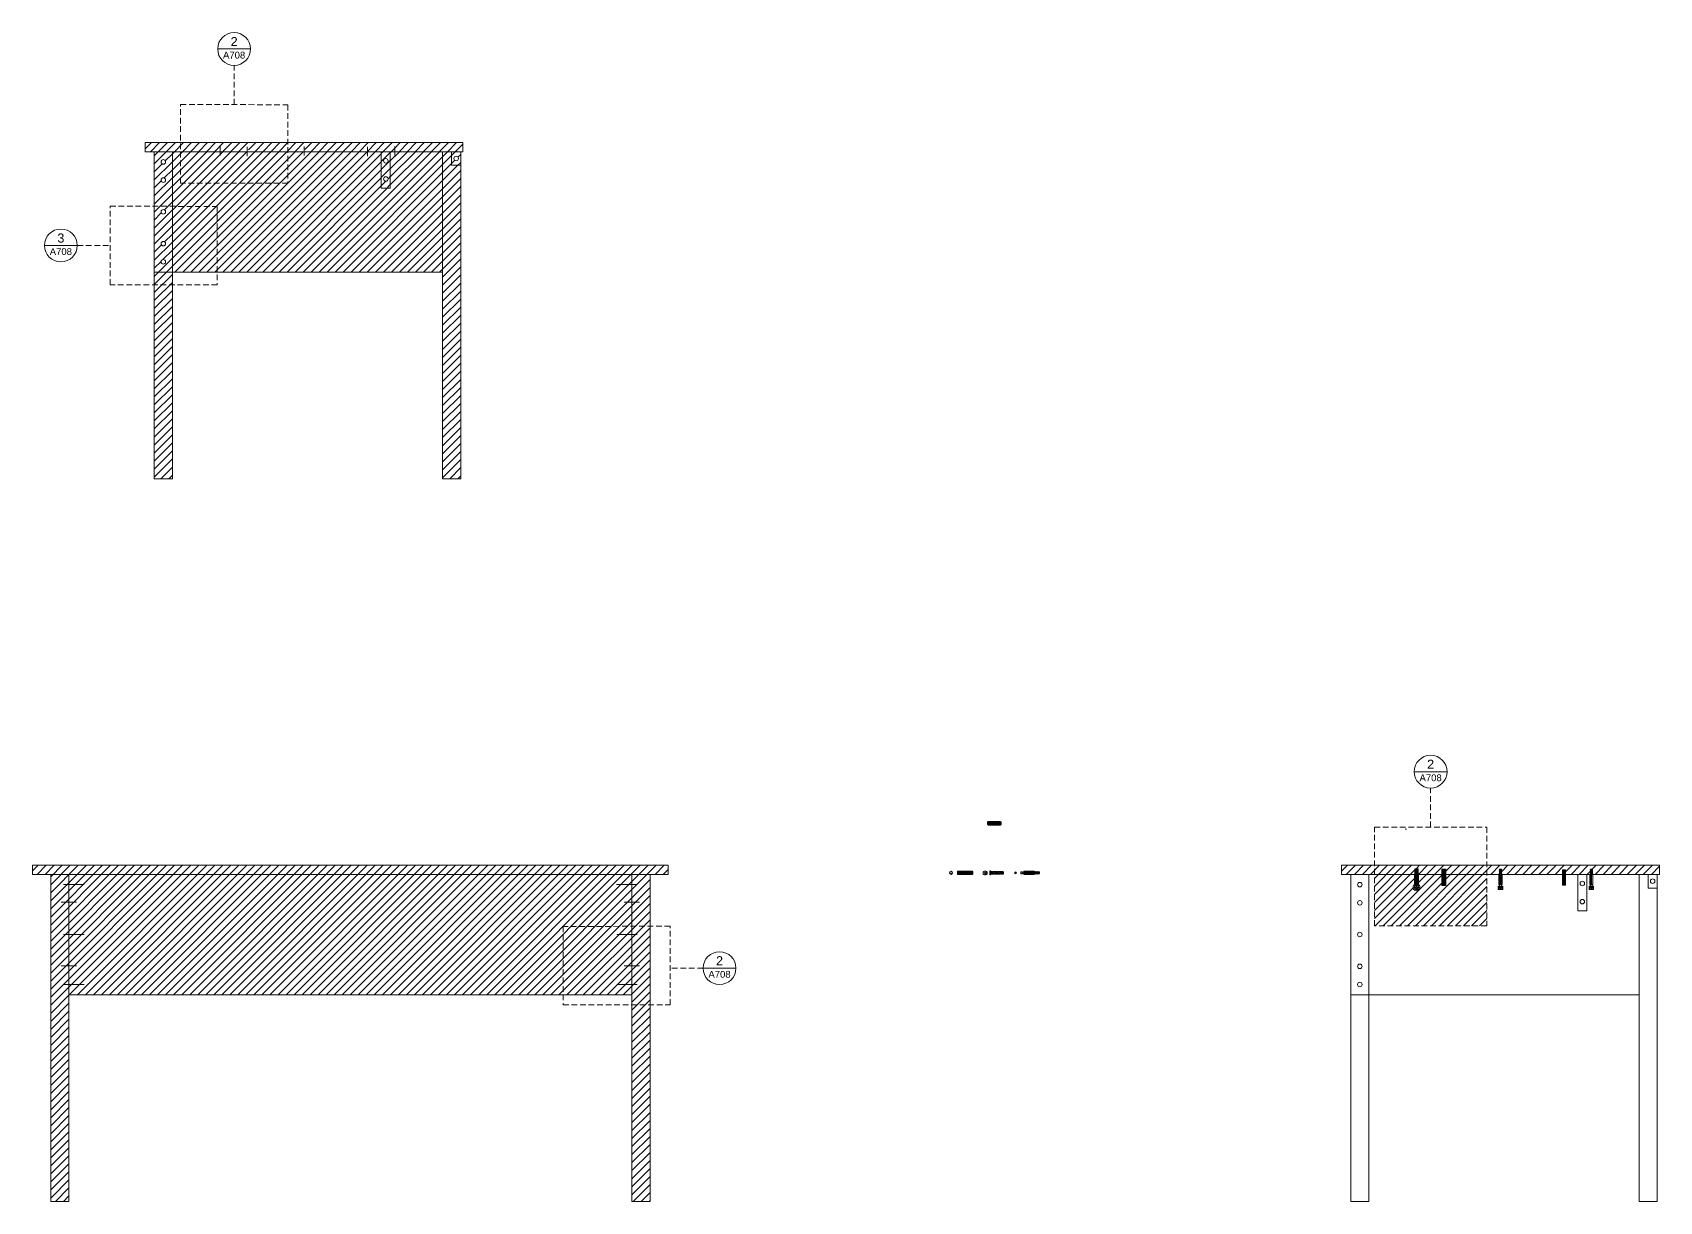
# Model space of a CAD drawing. Header units: inches. Extents: x -12 to 1445, y 6 to 914.
# Drawn here: x 1086.4 to 1444.7, y 656.7 to 914.1 of the extents above; entities that cross this region are included whole.
import ezdxf
from ezdxf.enums import TextEntityAlignment as Align

# ---------------------------------------------------------------- set-up
doc = ezdxf.new("R2010")
doc.units = ezdxf.units.IN
doc.header["$MEASUREMENT"] = 0
doc.linetypes.add('DASHED2', pattern=[0.375, 0.25, -0.125])
doc.layers.get('0').update_dxf_attribs({"lineweight": 20})
for name, color, linetype, lineweight in [('A-ANNO-SYMB', 3, 'Continuous', 18), ('BORDO', 1, 'Continuous', 18), ('MARCATURA', 111, 'Continuous', 20), ('RETINI', 2, 'Continuous', 13), ('Viti', 4, 'Continuous', 18)]:
    doc.layers.add(name, color=color, linetype=linetype, lineweight=lineweight)
doc.styles.get("Standard").update_dxf_attribs({"font": 'Arial.ttf'})

# ---------------------------------------------------------------- blocks, each defined once
blk = doc.blocks.new('*U15')
blk.add_lwpolyline([(0, 0), (0, 0.1), (0.05, 0), (0.12, -0.4), (0.12, -0.5), (0.07, -0.4), (0, 0)])
blk = doc.blocks.new('*U16')
at = {"layer": 'Viti', "color": 0, "linetype": 'ByBlock', "lineweight": -2, "transparency": 16777216}
for p in [(42.38, 270.66), (42.6, 270.66), (42.81, 270.66), (43.03, 270.66), (43.24, 270.66)]:
    blk.add_blockref('*U15', p, dxfattribs=at)
blk = doc.blocks.new('*U17')
blk.add_lwpolyline([(0, 0), (0, 0.1), (0.05, 0), (0.12, -0.4), (0.12, -0.5), (0.07, -0.4), (0, 0)])
blk = doc.blocks.new('*U18')
at = {"layer": 'Viti', "color": 0, "linetype": 'ByBlock', "lineweight": -2, "transparency": 16777216}
for p in [(42.38, 270.66), (42.6, 270.66), (42.81, 270.66), (43.03, 270.66), (43.24, 270.66)]:
    blk.add_blockref('*U17', p, dxfattribs=at)
blk = doc.blocks.new('*U19')
blk.add_lwpolyline([(0, 0), (0, 0.1), (0.05, 0), (0.12, -0.4), (0.12, -0.5), (0.07, -0.4), (0, 0)])
blk = doc.blocks.new('*U20')
at = {"layer": 'Viti', "color": 0, "linetype": 'ByBlock', "lineweight": -2, "transparency": 16777216}
for p in [(42.38, 270.66), (42.6, 270.66), (42.81, 270.66), (43.03, 270.66), (43.24, 270.66)]:
    blk.add_blockref('*U19', p, dxfattribs=at)
blk = doc.blocks.new('*U85')
blk.add_lwpolyline([(0, 0), (0, 0.1), (0.05, 0), (0.12, -0.4), (0.12, -0.5), (0.07, -0.4), (0, 0)])
blk = doc.blocks.new('*U87')
at = {"layer": 'Viti', "color": 0, "linetype": 'ByBlock', "lineweight": -2, "transparency": 16777216}
for p in [(42.38, 270.66), (42.6, 270.66), (42.81, 270.66), (43.03, 270.66), (43.24, 270.66)]:
    blk.add_blockref('*U85', p, dxfattribs=at)

msp = doc.modelspace()

# ---------------------------------------------------------------- hatches: boundary and pattern name
at = {"layer": 'RETINI'}
h = msp.add_hatch(dxfattribs=at)
h.set_pattern_fill('ANSI31', color=256, scale=10)
h.set_pattern_definition([(45, (0, 159.1383), (-0.8838835, 0.8838835), [])])
edge = h.paths.add_edge_path()
edge.add_spline(control_points=[(1133.36, 888.83), (1133.36, 888.88), (1133.41, 888.93), (1133.46, 888.93)], knot_values=[0, 0, 0, 0, 0.141433, 0.141433, 0.141433, 0.141433], degree=3, periodic=0)
edge.add_line((1133.43, 887.89), (1133.99, 887.89))
edge.add_spline(control_points=[(1133.96, 888.93), (1134.01, 888.93), (1134.06, 888.88), (1134.06, 888.83)], knot_values=[0, 0, 0, 0, 0.142721, 0.142721, 0.142721, 0.142721], degree=3, periodic=0)
edge.add_line((1133.71, 888.83), (1133.71, 887.89))
edge.add_line((1133.71, 887.89), (1143.19, 887.89))
edge.add_line((1143.19, 887.89), (1143.19, 889.89))
edge.add_line((1143.19, 889.89), (1118.43, 889.89))
edge.add_line((1118.43, 889.89), (1118.43, 887.89))
edge.add_line((1118.43, 887.89), (1127.51, 887.89))
edge.add_line((1127.51, 887.89), (1127.51, 887.97))
edge.add_line((1127.51, 887.97), (1127.41, 887.98))
edge.add_line((1127.41, 887.98), (1127.51, 888.02))
edge.add_line((1127.51, 888.02), (1127.51, 888.19))
edge.add_line((1127.51, 888.19), (1127.41, 888.19))
edge.add_line((1127.41, 888.19), (1127.51, 888.24))
edge.add_line((1127.51, 888.24), (1127.51, 888.41))
edge.add_line((1127.51, 888.41), (1127.41, 888.41))
edge.add_line((1127.41, 888.41), (1127.51, 888.46))
edge.add_line((1127.51, 888.46), (1127.51, 888.62))
edge.add_line((1127.51, 888.62), (1127.41, 888.63))
edge.add_line((1127.41, 888.63), (1127.51, 888.67))
edge.add_line((1127.51, 888.67), (1127.51, 888.84))
edge.add_line((1127.51, 888.84), (1127.51, 888.84))
edge.add_line((1127.51, 888.84), (1127.51, 888.89))
edge.add_line((1127.51, 888.89), (1127.51, 887.89))
edge.add_line((1127.51, 887.89), (1127.91, 887.89))
edge.add_line((1127.91, 887.89), (1127.91, 888.96))
edge.add_line((1127.91, 888.96), (1128.01, 888.96))
edge.add_line((1128.01, 888.96), (1127.91, 888.91))
edge.add_line((1127.91, 888.91), (1127.91, 888.75))
edge.add_line((1127.91, 888.75), (1128.01, 888.74))
edge.add_line((1128.01, 888.74), (1127.91, 888.69))
edge.add_line((1127.91, 888.69), (1127.91, 888.53))
edge.add_line((1127.91, 888.53), (1128.01, 888.53))
edge.add_line((1128.01, 888.53), (1127.91, 888.48))
edge.add_line((1127.91, 888.48), (1127.91, 888.31))
edge.add_line((1127.91, 888.31), (1128.01, 888.31))
edge.add_line((1128.01, 888.31), (1127.91, 888.26))
edge.add_line((1127.91, 888.26), (1127.91, 888.1))
edge.add_line((1127.91, 888.1), (1128.01, 888.09))
edge.add_line((1128.01, 888.09), (1127.91, 888.05))
edge.add_line((1127.91, 888.05), (1127.91, 887.89))
edge.add_line((1127.91, 887.89), (1128.06, 887.89))
edge.add_line((1128.06, 887.89), (1133.71, 887.89))
edge.add_line((1133.71, 887.89), (1133.71, 888.88))
h.paths.add_polyline_path([(1118.43, 889.89), (1111.21, 889.89), (1111.21, 887.89), (1118.43, 887.89)])
h.paths.add_polyline_path([(1117.21, 876.45), (1113.21, 876.46), (1113.21, 861.39), (1117.21, 861.39)])
edge = h.paths.add_edge_path(flags=16)
edge.add_arc((1115.21, 867.64), 0.5, 0, 360)
edge = h.paths.add_edge_path(flags=16)
edge.add_arc((1115.21, 874.64), 0.5, 0, 360)
edge = h.paths.add_edge_path(flags=16)
edge.add_arc((1115.21, 863.64), 0.5, 0, 360)
h.paths.add_polyline_path([(1117.21, 887.89), (1113.21, 887.89), (1113.21, 876.46), (1117.21, 876.45)])
edge = h.paths.add_edge_path(flags=16)
edge.add_arc((1115.21, 881.64), 0.5, 0, 360)
edge = h.paths.add_edge_path(flags=16)
edge.add_arc((1115.21, 885.64), 0.5, 0, 360)
edge = h.paths.add_edge_path()
edge.add_line((1181.21, 889.89), (1143.19, 889.89))
edge.add_line((1143.19, 889.89), (1143.19, 887.89))
edge.add_line((1143.19, 887.89), (1146.01, 887.89))
edge.add_line((1146.01, 887.89), (1146.01, 887.97))
edge.add_line((1146.01, 887.97), (1145.91, 887.98))
edge.add_line((1145.91, 887.98), (1146.01, 888.02))
edge.add_line((1146.01, 888.02), (1146.01, 888.19))
edge.add_line((1146.01, 888.19), (1145.91, 888.19))
edge.add_line((1145.91, 888.19), (1146.01, 888.24))
edge.add_line((1146.01, 888.24), (1146.01, 888.41))
edge.add_line((1146.01, 888.41), (1145.91, 888.41))
edge.add_line((1145.91, 888.41), (1146.01, 888.46))
edge.add_line((1146.01, 888.46), (1146.01, 888.62))
edge.add_line((1146.01, 888.62), (1145.91, 888.63))
edge.add_line((1145.91, 888.63), (1146.01, 888.67))
edge.add_line((1146.01, 888.67), (1146.01, 888.84))
edge.add_line((1146.01, 888.84), (1145.91, 888.84))
edge.add_line((1145.91, 888.84), (1146.01, 888.89))
edge.add_line((1146.01, 888.89), (1146.01, 888.99))
edge.add_arc((1146.06, 888.99), 0.05, 90, 180, ccw=False)
edge.add_line((1146.06, 889.04), (1146.36, 889.04))
edge.add_arc((1146.36, 888.99), 0.05, 0, 90, ccw=False)
edge.add_line((1146.41, 888.99), (1146.41, 888.96))
edge.add_line((1146.41, 888.96), (1146.51, 888.96))
edge.add_line((1146.51, 888.96), (1146.41, 888.91))
edge.add_line((1146.41, 888.91), (1146.41, 888.75))
edge.add_line((1146.41, 888.75), (1146.51, 888.74))
edge.add_line((1146.51, 888.74), (1146.41, 888.69))
edge.add_line((1146.41, 888.69), (1146.41, 888.53))
edge.add_line((1146.41, 888.53), (1146.51, 888.53))
edge.add_line((1146.51, 888.53), (1146.41, 888.48))
edge.add_line((1146.41, 888.48), (1146.41, 888.31))
edge.add_line((1146.41, 888.31), (1146.51, 888.31))
edge.add_line((1146.51, 888.31), (1146.41, 888.26))
edge.add_line((1146.41, 888.26), (1146.41, 888.1))
edge.add_line((1146.41, 888.1), (1146.51, 888.09))
edge.add_line((1146.51, 888.09), (1146.41, 888.05))
edge.add_line((1146.41, 888.05), (1146.41, 887.89))
edge.add_line((1146.41, 887.89), (1146.56, 887.89))
edge.add_line((1146.56, 887.89), (1159.85, 887.89))
edge.add_line((1159.85, 887.89), (1160.55, 887.89))
edge.add_line((1160.55, 887.89), (1166.01, 887.89))
edge.add_line((1166.01, 887.89), (1166.01, 887.97))
edge.add_line((1166.01, 887.97), (1165.91, 887.98))
edge.add_line((1165.91, 887.98), (1166.01, 888.02))
edge.add_line((1166.01, 888.02), (1166.01, 888.19))
edge.add_line((1166.01, 888.19), (1165.91, 888.19))
edge.add_line((1165.91, 888.19), (1166.01, 888.24))
edge.add_line((1166.01, 888.24), (1166.01, 888.41))
edge.add_line((1166.01, 888.41), (1165.91, 888.41))
edge.add_line((1165.91, 888.41), (1166.21, 888.46))
edge.add_line((1166.21, 888.46), (1166.21, 888.62))
edge.add_line((1166.21, 888.62), (1166.24, 888.63))
edge.add_line((1166.24, 888.63), (1166.41, 888.67))
edge.add_line((1166.41, 888.67), (1166.41, 888.84))
edge.add_line((1166.41, 888.84), (1165.91, 888.84))
edge.add_line((1165.91, 888.84), (1166.23, 888.89))
edge.add_line((1166.23, 888.89), (1166.23, 888.99))
edge.add_arc((1166.1, 888.88), 0.161, -254.3053, 40.7736, ccw=False)
edge.add_line((1166.06, 889.04), (1166.36, 889.04))
edge.add_arc((1166.36, 888.99), 0.05, 0, 90, ccw=False)
edge.add_line((1166.41, 888.99), (1166.41, 888.96))
edge.add_line((1166.41, 888.96), (1166.22, 888.96))
edge.add_line((1166.22, 888.96), (1166.18, 888.91))
edge.add_line((1166.18, 888.91), (1166.18, 888.84))
edge.add_line((1166.18, 888.84), (1166.51, 888.84))
edge.add_line((1166.51, 888.84), (1166.41, 888.69))
edge.add_line((1166.41, 888.69), (1166.41, 888.53))
edge.add_line((1166.41, 888.53), (1166.51, 888.53))
edge.add_line((1166.51, 888.53), (1166.41, 888.48))
edge.add_line((1166.41, 888.48), (1166.41, 888.31))
edge.add_line((1166.41, 888.31), (1166.51, 888.31))
edge.add_line((1166.51, 888.31), (1166.41, 888.26))
edge.add_line((1166.41, 888.26), (1166.41, 888.1))
edge.add_line((1166.41, 888.1), (1166.51, 888.09))
edge.add_line((1166.51, 888.09), (1166.41, 888.05))
edge.add_line((1166.41, 888.05), (1166.41, 887.89))
edge.add_line((1166.41, 887.89), (1166.56, 887.89))
edge.add_line((1166.56, 887.89), (1181.21, 887.89))
edge.add_line((1181.21, 887.89), (1181.21, 889.89))
h.paths.add_polyline_path([(1180.71, 887.89), (1178.71, 887.89), (1178.71, 884.89), (1180.71, 884.89)])
edge = h.paths.add_edge_path(flags=16)
edge.add_arc((1179.71, 886.39), 0.5, 0, 360)
h.paths.add_polyline_path([(1165.21, 887.89), (1163.21, 887.89), (1163.21, 879.89), (1165.21, 879.89)])
edge = h.paths.add_edge_path(flags=16)
edge.add_arc((1164.21, 885.89), 0.5, 0, 360)
edge = h.paths.add_edge_path(flags=16)
edge.add_arc((1164.21, 881.89), 0.5, 0, 360)
h = msp.add_hatch(dxfattribs=at)
h.set_pattern_fill('ANSI31', color=256, scale=10)
h.paths.add_polyline_path([(1117.21, 858.56), (1113.21, 858.57), (1113.21, 815.89), (1117.21, 815.89)])
h.paths.add_polyline_path([(1117.21, 861.39), (1113.21, 861.39), (1113.21, 858.57), (1117.21, 858.56)])
h.paths.add_polyline_path([(1176.71, 887.89), (1165.21, 887.89), (1165.21, 879.89), (1163.21, 879.89), (1163.21, 887.89), (1159.85, 887.89), (1142.61, 887.89), (1142.61, 880.94), (1119.01, 880.98), (1119.01, 887.89), (1117.21, 887.89), (1117.21, 875.86), (1127.1, 875.84), (1127.1, 861.39), (1176.71, 861.39)])
h.paths.add_polyline_path([(1127.1, 875.84), (1117.21, 875.86), (1117.21, 861.39), (1127.1, 861.39)], flags=17)
h.paths.add_polyline_path([(1142.61, 887.89), (1133.36, 887.89), (1119.01, 887.89), (1119.01, 880.98), (1142.61, 880.94)], flags=17)
h.paths.add_polyline_path([(1180.71, 884.89), (1178.71, 884.89), (1178.71, 887.89), (1176.71, 887.89), (1176.71, 815.89), (1180.71, 815.89)])
h = msp.add_hatch(dxfattribs=at)
h.set_pattern_fill('ANSI31', color=256, scale=10)
h.set_pattern_definition([(45, (-236.8735, 157.5231), (-0.8838835, 0.8838835), [])])
h.paths.add_polyline_path([(1218.41, 702.25), (1218.41, 728.75), (1094.41, 728.75), (1094.41, 702.25)])
h.paths.add_polyline_path([(1090.41, 656.75), (1094.41, 656.75), (1094.41, 728.75), (1090.41, 728.75)])
h.paths.add_polyline_path([(1222.41, 728.75), (1218.41, 728.75), (1218.41, 656.73), (1222.41, 656.73)])
h.paths.add_polyline_path([(1086.41, 730.75), (1086.41, 728.75), (1226.41, 728.75), (1226.41, 730.75)])
h = msp.add_hatch(dxfattribs=at)
h.set_pattern_fill('ANSI31', color=256, scale=10)
h.paths.add_polyline_path([(1390.87, 729.9), (1390.87, 730), (1391.57, 730), (1391.57, 728.85), (1391.67, 728.85), (1391.67, 728.75), (1396.77, 728.75), (1396.77, 729.89), (1397.67, 729.89), (1397.67, 728.75), (1406.7, 728.75), (1406.7, 730.75), (1381.94, 730.75), (1381.94, 728.75), (1390.77, 728.75), (1390.77, 728.85), (1390.87, 728.85)])
h.paths.add_polyline_path([(1381.94, 730.75), (1374.72, 730.75), (1374.72, 728.75), (1381.94, 728.75)])
edge = h.paths.add_edge_path()
edge.add_spline(control_points=[(1423.36, 729.69), (1423.36, 729.74), (1423.41, 729.79), (1423.46, 729.79)], knot_values=[0, 0, 0, 0, 0.141433, 0.141433, 0.141433, 0.141433], degree=3, periodic=0)
edge.add_line((1423.46, 729.79), (1423.99, 729.79))
edge.add_spline(control_points=[(1423.96, 729.79), (1424.01, 729.79), (1424.06, 729.74), (1424.06, 729.69)], knot_values=[0, 0, 0, 0, 0.142721, 0.142721, 0.142721, 0.142721], degree=3, periodic=0)
edge.add_line((1424.06, 729.69), (1424.06, 728.75))
edge.add_line((1424.06, 728.75), (1444.72, 728.75))
edge.add_line((1444.72, 728.75), (1444.72, 730.75))
edge.add_line((1444.72, 730.75), (1406.7, 730.75))
edge.add_line((1406.7, 730.75), (1406.7, 728.75))
edge.add_line((1406.7, 728.75), (1423.36, 728.75))
edge.add_line((1423.36, 728.75), (1423.36, 729.72))
h.paths.add_polyline_path([(1410.02, 729.6), (1409.92, 729.56), (1409.92, 729.39), (1410.02, 729.39), (1409.92, 729.34), (1409.92, 729.17), (1410.02, 729.17), (1409.92, 729.12), (1409.92, 728.96), (1410.02, 728.96), (1409.92, 728.91), (1409.52, 728.84), (1409.42, 728.84), (1409.52, 728.89), (1409.52, 729.05), (1409.42, 729.05), (1409.52, 729.1), (1409.52, 729.27), (1409.42, 729.27), (1409.52, 729.32), (1409.52, 729.49), (1409.42, 729.49), (1409.52, 729.54), (1409.52, 729.7), (1409.42, 729.7), (1409.52, 729.75), (1409.52, 729.85, -0.414214), (1409.57, 729.9), (1409.87, 729.9, -0.414214), (1409.92, 729.85), (1409.92, 729.82), (1410.02, 729.82), (1409.92, 729.77), (1409.92, 729.61)], flags=16)
h.paths.add_polyline_path([(1429.42, 729.49), (1429.52, 729.54), (1429.52, 729.7), (1429.42, 729.7), (1429.52, 729.75), (1429.52, 729.85, -0.414214), (1429.57, 729.9), (1429.87, 729.9, -0.414214), (1429.92, 729.85), (1429.92, 729.82), (1430.02, 729.82), (1429.92, 729.77), (1429.92, 729.61), (1430.02, 729.6), (1429.92, 729.56), (1429.92, 729.39), (1430.02, 729.39), (1429.92, 729.34), (1429.92, 729.17), (1430.02, 729.17), (1429.92, 729.12), (1429.92, 728.96), (1430.02, 728.96), (1429.92, 728.91), (1429.52, 728.84), (1429.42, 728.84), (1429.52, 728.89), (1429.52, 729.05), (1429.42, 729.05), (1429.52, 729.1), (1429.52, 729.27), (1429.42, 729.27), (1429.52, 729.32), (1429.52, 729.49)], flags=16)
h.paths.add_polyline_path([(1406.7, 728.75), (1397.67, 728.75), (1397.67, 726.29), (1396.77, 726.29), (1396.77, 728.75), (1391.67, 728.75), (1391.67, 726.5, -3.014803), (1390.77, 726.5), (1390.77, 728.75), (1381.94, 728.75), (1381.94, 717.45), (1406.7, 717.45)])

# ---------------------------------------------------------------- linework, layer by layer
for p, q in [((1111.21, 889.89), (1181.21, 889.89)), ((1111.21, 887.89), (1111.21, 889.89)), ((1181.21, 889.89), (1181.21, 887.89)), ((1133.36, 887.89), (1111.21, 887.89)), ((1113.21, 887.89), (1113.21, 861.39)), ((1113.21, 887.89), (1113.21, 815.89)), ((1117.21, 815.89), (1117.21, 887.89)), ((1159.85, 887.89), (1133.36, 887.89)), ((1181.21, 887.89), (1159.85, 887.89)), ((1163.21, 887.89), (1163.21, 879.89)), ((1163.21, 887.89), (1165.21, 887.89)), ((1165.21, 887.89), (1165.21, 879.89)), ((1176.71, 887.89), (1176.71, 815.89)), ((1178.71, 887.89), (1180.71, 887.89)), ((1178.71, 887.89), (1178.71, 884.89)), ((1180.71, 861.39), (1180.71, 887.89)), ((1181.21, 887.89), (1180.71, 887.89)), ((1180.71, 815.89), (1180.71, 887.89)), ((1180.71, 887.89), (1180.71, 884.89)), ((1178.71, 884.89), (1180.71, 884.89)), ((1165.21, 879.89), (1163.21, 879.89)), ((1117.21, 861.39), (1113.21, 861.39)), ((1117.21, 861.39), (1176.71, 861.39)), ((1113.21, 815.89), (1117.21, 815.89)), ((1176.71, 815.89), (1180.71, 815.89)), ((1086.41, 730.75), (1226.41, 730.75)), ((1086.41, 730.75), (1086.41, 728.75)), ((1086.41, 728.75), (1226.41, 728.75)), ((1090.41, 728.75), (1090.41, 656.75)), ((1090.41, 728.75), (1130.41, 728.75)), ((1094.41, 656.75), (1094.41, 728.75)), ((1094.41, 702.25), (1094.41, 728.75)), ((1218.41, 656.73), (1218.41, 728.73)), ((1222.41, 728.75), (1222.41, 656.73)), ((1226.41, 728.75), (1226.41, 730.75)), ((1374.72, 730.75), (1444.72, 730.75)), ((1374.72, 728.75), (1374.72, 730.75)), ((1390.77, 728.75), (1374.72, 728.75)), ((1376.72, 728.75), (1376.72, 702.25)), ((1376.72, 728.75), (1376.72, 656.75)), ((1380.72, 656.75), (1380.72, 728.75)), ((1391.42, 728.75), (1391.02, 728.75)), ((1396.77, 728.75), (1391.67, 728.75)), ((1423.36, 728.75), (1397.67, 728.75)), ((1444.72, 728.75), (1424.06, 728.75)), ((1426.72, 728.75), (1426.72, 720.75)), ((1426.72, 728.75), (1428.72, 728.75)), ((1428.72, 728.75), (1428.72, 720.75)), ((1440.22, 728.75), (1440.22, 656.75)), ((1442.22, 728.75), (1444.22, 728.75)), ((1442.22, 728.75), (1442.22, 725.75)), ((1444.22, 702.25), (1444.22, 728.75)), ((1444.72, 728.75), (1444.22, 728.75)), ((1444.22, 656.75), (1444.22, 728.75)), ((1444.22, 728.75), (1444.22, 725.75)), ((1444.72, 730.75), (1444.72, 728.75)), ((1409.45, 726.1), (1410.02, 726.1)), ((1429.45, 726.1), (1430.02, 726.1)), ((1442.22, 725.75), (1444.22, 725.75)), ((1428.72, 720.75), (1426.72, 720.75)), ((1094.41, 702.25), (1218.41, 702.25)), ((1380.72, 702.25), (1376.72, 702.25)), ((1380.72, 702.25), (1440.22, 702.25)), ((1090.41, 656.75), (1094.41, 656.75)), ((1222.41, 656.73), (1218.41, 656.73)), ((1376.72, 656.75), (1380.72, 656.75)), ((1440.22, 656.75), (1444.22, 656.75))]:
    msp.add_line(p, q)
at = {"layer": 'A-ANNO-SYMB', "linetype": 'Continuous'}
for p, q in [((1127.19, 910.51), (1134.43, 910.51)), ((1089.03, 867.24), (1096.28, 867.24)), ((1390.7, 751.37), (1397.94, 751.37)), ((1234.09, 708.1), (1241.33, 708.1))]:
    msp.add_line(p, q, dxfattribs=at)
at = {"layer": 'A-ANNO-SYMB', "linetype": 'DASHED2', "ltscale": 5}
for p, q in [((1130.81, 898.25), (1130.81, 906.89)), ((1096.28, 867.24), (1103.49, 867.24)), ((1394.32, 739.12), (1394.32, 747.75)), ((1234.09, 708.1), (1226.87, 708.1))]:
    msp.add_line(p, q, dxfattribs=at)
at = {"layer": 'A-ANNO-SYMB', "linetype": 'Continuous'}
for centre in [(1130.81, 910.51), (1092.65, 867.24), (1394.32, 751.37), (1237.71, 708.1)]:
    msp.add_circle(centre, 3.62, dxfattribs=at)
at = {"layer": 'BORDO', "linetype": 'DASHED2', "ltscale": 5}
for points in [[(1119.01, 898.28), (1142.61, 898.23), (1142.61, 880.94), (1119.01, 880.98)], [(1103.49, 875.89), (1127.1, 875.84), (1127.1, 858.55), (1103.49, 858.59)], [(1381.94, 739.12), (1406.7, 739.12), (1406.7, 717.45), (1381.94, 717.45)], [(1226.87, 717.34), (1203.26, 717.29), (1203.26, 700), (1226.87, 700.04)]]:
    msp.add_lwpolyline(points, close=True, dxfattribs=at)
at = {"layer": 'MARCATURA'}
for p, q in [((1390.77, 726.5), (1390.77, 728.85)), ((1390.77, 728.85), (1390.87, 728.85)), ((1390.87, 728.85), (1390.87, 730)), ((1390.87, 730), (1391.57, 730)), ((1391.57, 728.85), (1391.57, 730)), ((1391.67, 728.85), (1391.57, 728.85)), ((1391.67, 726.5), (1391.67, 728.85)), ((1396.77, 726.29), (1396.77, 729.89)), ((1397.67, 729.89), (1396.77, 729.89)), ((1397.67, 726.29), (1397.67, 729.89)), ((1396.77, 726.29), (1397.67, 726.29))]:
    msp.add_line(p, q, dxfattribs=at)
msp.add_arc((1391.22, 725.9), 0.753, 126.701, 53.299, dxfattribs=at)
at = {"layer": 'Viti'}
for p, q in [((1127.71, 889.04), (1127.71, 887.04)), ((1133.71, 888.93), (1133.71, 886.93)), ((1146.21, 889.04), (1146.21, 887.04)), ((1160.2, 888.93), (1160.2, 886.93)), ((1166.21, 889.04), (1166.21, 887.04)), ((1145.86, 887.89), (1146.56, 887.89)), ((1296.75, 740.29), (1296.75, 739.75)), ((1296.77, 740.33), (1296.88, 740.41)), ((1296.77, 739.7), (1296.88, 739.63)), ((1296.9, 739.62), (1296.9, 740.42)), ((1296.91, 740.42), (1299.58, 740.42)), ((1296.91, 739.62), (1299.58, 739.62)), ((1297, 740.29), (1299.5, 740.29)), ((1297, 740.17), (1299.5, 740.17)), ((1297, 740.02), (1299.5, 740.02)), ((1297, 739.87), (1299.5, 739.87)), ((1297, 739.74), (1299.5, 739.74)), ((1299.6, 740.42), (1299.6, 739.62)), ((1299.72, 740.33), (1299.61, 740.41)), ((1299.72, 739.7), (1299.61, 739.63)), ((1299.75, 740.29), (1299.75, 739.75)), ((1388.69, 738.73), (1388.99, 738.73)), ((1290.09, 729.35), (1290.09, 728.85)), ((1290.19, 728.75), (1290.19, 729.45)), ((1290.19, 729.45), (1293.39, 729.45)), ((1293.39, 729.35), (1290.19, 729.35)), ((1290.19, 729.25), (1293.39, 729.25)), ((1293.39, 729.15), (1290.19, 729.15)), ((1290.19, 729.05), (1293.39, 729.05)), ((1293.39, 728.95), (1290.19, 728.95)), ((1290.19, 728.85), (1293.39, 728.85)), ((1290.19, 728.75), (1293.39, 728.75)), ((1293.39, 728.75), (1293.39, 729.45)), ((1293.49, 729.35), (1293.49, 728.85)), ((1296.12, 729.26), (1296.04, 729.08)), ((1296.12, 728.9), (1296.04, 729.08)), ((1296.12, 729.26), (1296.32, 729.26)), ((1296.12, 728.9), (1296.32, 728.9)), ((1296.32, 729.26), (1296.4, 729.08)), ((1296.32, 728.9), (1296.4, 729.08)), ((1297.27, 729.56), (1297.27, 728.63)), ((1297.29, 729.57), (1297.37, 729.45)), ((1297.37, 728.75), (1297.29, 728.62)), ((1297.37, 729.45), (1297.47, 729.3)), ((1297.37, 728.75), (1297.37, 729.45)), ((1297.47, 728.9), (1297.37, 728.75)), ((1297.54, 728.9), (1297.47, 728.9)), ((1297.52, 729.3), (1297.64, 729.3)), ((1297.71, 728.9), (1297.59, 728.9)), ((1297.64, 729.3), (1297.71, 729.3)), ((1297.78, 728.9), (1297.71, 728.9)), ((1297.76, 729.3), (1297.94, 729.3)), ((1298.01, 728.9), (1297.83, 728.9)), ((1297.99, 729.3), (1298.18, 729.3)), ((1298.25, 728.9), (1298.06, 728.9)), ((1298.23, 729.3), (1298.41, 729.3)), ((1298.49, 728.9), (1298.3, 728.9)), ((1298.46, 729.3), (1298.65, 729.3)), ((1298.72, 728.9), (1298.54, 728.9)), ((1298.7, 729.3), (1298.88, 729.3)), ((1298.96, 728.9), (1298.77, 728.9)), ((1298.93, 729.3), (1299.12, 729.3)), ((1299.19, 728.9), (1299.01, 728.9)), ((1299.17, 729.3), (1299.35, 729.3)), ((1299.43, 728.9), (1299.24, 728.9)), ((1299.41, 729.3), (1299.59, 729.3)), ((1299.66, 728.9), (1299.48, 728.9)), ((1299.64, 729.3), (1299.83, 729.3)), ((1299.9, 728.9), (1299.71, 728.9)), ((1299.88, 729.3), (1300.06, 729.3)), ((1300.13, 728.9), (1299.95, 728.9)), ((1300.18, 729.3), (1300.11, 729.3)), ((1300.23, 729.25), (1300.23, 728.95)), ((1302.65, 729.11), (1302.89, 729.11)), ((1302.65, 729.08), (1302.89, 729.08)), ((1302.89, 729.35), (1302.89, 729.11)), ((1302.89, 729.08), (1302.89, 728.85)), ((1302.91, 729.35), (1302.91, 729.11)), ((1302.91, 729.11), (1303.15, 729.11)), ((1302.91, 729.08), (1303.15, 729.08)), ((1302.91, 729.08), (1302.91, 728.85)), ((1304.05, 728.85), (1304.05, 729.35)), ((1304.05, 729.35), (1304.35, 729.35)), ((1304.35, 728.85), (1304.05, 728.85)), ((1304.35, 728.85), (1304.35, 729.35)), ((1304.75, 729.25), (1304.35, 729.25)), ((1304.35, 728.95), (1304.35, 729.25)), ((1304.75, 728.95), (1304.35, 728.95)), ((1304.75, 729.45), (1304.75, 728.75)), ((1304.75, 729.45), (1307, 729.45)), ((1304.75, 728.95), (1304.75, 729.25)), ((1307, 728.75), (1304.75, 728.75)), ((1304.85, 729.45), (1304.85, 729.15)), ((1304.85, 729.4), (1306.95, 729.4)), ((1304.85, 729.15), (1306.95, 729.15)), ((1304.85, 729.05), (1304.85, 728.75)), ((1304.85, 729.05), (1306.95, 729.05)), ((1304.85, 728.8), (1306.95, 728.8)), ((1306.95, 729.45), (1306.95, 729.15)), ((1306.95, 729.05), (1306.95, 728.75)), ((1307, 729.45), (1307, 728.75)), ((1307, 729.3), (1307.09, 729.3)), ((1307.16, 728.9), (1307, 728.9)), ((1307.14, 729.3), (1307.31, 729.3)), ((1307.38, 728.9), (1307.21, 728.9)), ((1307.36, 729.3), (1307.52, 729.3)), ((1307.59, 728.9), (1307.43, 728.9)), ((1307.57, 729.3), (1307.74, 729.3)), ((1307.81, 728.9), (1307.64, 728.9)), ((1307.79, 729.3), (1307.95, 729.3)), ((1308.03, 728.9), (1307.86, 728.9)), ((1308, 729.3), (1308.1, 729.3)), ((1308.1, 728.9), (1308.08, 728.9)), ((1308.15, 729.25), (1308.15, 728.95)), ((1390.87, 726.5), (1390.87, 728.75)), ((1390.87, 728.75), (1391.57, 728.75)), ((1390.87, 728.7), (1391.17, 728.7)), ((1390.92, 726.6), (1390.92, 728.7)), ((1391.02, 729.75), (1391.02, 729.85)), ((1391.02, 729.54), (1391.02, 729.7)), ((1391.02, 729.32), (1391.02, 729.49)), ((1391.02, 729.1), (1391.02, 729.27)), ((1391.02, 728.89), (1391.02, 729.05)), ((1391.02, 728.75), (1391.02, 728.84)), ((1391.02, 728.75), (1391.42, 728.75)), ((1391.07, 729.9), (1391.37, 729.9)), ((1391.17, 726.6), (1391.17, 728.7)), ((1391.27, 728.7), (1391.57, 728.7)), ((1391.27, 726.6), (1391.27, 728.7)), ((1391.42, 729.85), (1391.42, 729.82)), ((1391.42, 729.77), (1391.42, 729.61)), ((1391.42, 729.56), (1391.42, 729.39)), ((1391.42, 729.34), (1391.42, 729.17)), ((1391.42, 729.12), (1391.42, 728.96)), ((1391.42, 728.91), (1391.42, 728.75)), ((1391.52, 726.6), (1391.52, 728.7)), ((1391.57, 728.75), (1391.57, 726.5)), ((1396.87, 729.69), (1397.57, 729.69)), ((1396.87, 729.69), (1396.87, 726.49)), ((1397.47, 729.79), (1396.97, 729.79)), ((1396.97, 729.69), (1396.97, 726.49)), ((1397.07, 726.49), (1397.07, 729.69)), ((1397.17, 729.69), (1397.17, 726.49)), ((1397.27, 726.49), (1397.27, 729.69)), ((1397.37, 729.69), (1397.37, 726.49)), ((1397.47, 726.49), (1397.47, 729.69)), ((1397.57, 729.69), (1397.57, 726.49)), ((1409.37, 726.5), (1409.37, 728.75)), ((1409.37, 728.75), (1410.07, 728.75)), ((1409.37, 728.7), (1409.67, 728.7)), ((1409.42, 726.6), (1409.42, 728.7)), ((1409.52, 729.75), (1409.52, 729.85)), ((1409.52, 729.54), (1409.52, 729.7)), ((1409.52, 729.32), (1409.52, 729.49)), ((1409.52, 729.1), (1409.52, 729.27)), ((1409.52, 728.89), (1409.52, 729.05)), ((1409.52, 728.75), (1409.52, 728.84)), ((1409.57, 729.9), (1409.87, 729.9)), ((1409.67, 726.6), (1409.67, 728.7)), ((1409.77, 728.7), (1410.07, 728.7)), ((1409.77, 726.6), (1409.77, 728.7)), ((1409.92, 729.85), (1409.92, 729.82)), ((1409.92, 729.77), (1409.92, 729.61)), ((1409.92, 729.56), (1409.92, 729.39)), ((1409.92, 729.34), (1409.92, 729.17)), ((1409.92, 729.12), (1409.92, 728.96)), ((1409.92, 728.91), (1409.92, 728.75)), ((1410.02, 726.6), (1410.02, 728.7)), ((1410.07, 728.75), (1410.07, 726.5)), ((1423.36, 729.69), (1424.06, 729.69)), ((1423.36, 729.69), (1423.36, 726.49)), ((1423.96, 729.79), (1423.46, 729.79)), ((1423.46, 729.69), (1423.46, 726.49)), ((1423.56, 726.49), (1423.56, 729.69)), ((1423.66, 729.69), (1423.66, 726.49)), ((1423.76, 726.49), (1423.76, 729.69)), ((1423.86, 729.69), (1423.86, 726.49)), ((1423.96, 726.49), (1423.96, 729.69)), ((1424.06, 729.69), (1424.06, 726.49)), ((1429.37, 726.5), (1429.37, 728.75)), ((1429.37, 728.75), (1430.07, 728.75)), ((1429.37, 728.7), (1429.67, 728.7)), ((1429.42, 726.6), (1429.42, 728.7)), ((1429.52, 729.75), (1429.52, 729.85)), ((1429.52, 729.54), (1429.52, 729.7)), ((1429.52, 729.32), (1429.52, 729.49)), ((1429.52, 729.1), (1429.52, 729.27)), ((1429.52, 728.89), (1429.52, 729.05)), ((1429.52, 728.75), (1429.52, 728.84)), ((1429.57, 729.9), (1429.87, 729.9)), ((1429.67, 726.6), (1429.67, 728.7)), ((1429.77, 728.7), (1430.07, 728.7)), ((1429.77, 726.6), (1429.77, 728.7)), ((1429.92, 729.85), (1429.92, 729.82)), ((1429.92, 729.77), (1429.92, 729.61)), ((1429.92, 729.56), (1429.92, 729.39)), ((1429.92, 729.34), (1429.92, 729.17)), ((1429.92, 729.12), (1429.92, 728.96)), ((1429.92, 728.91), (1429.92, 728.75)), ((1430.02, 726.6), (1430.02, 728.7)), ((1430.07, 728.75), (1430.07, 726.5)), ((1097.77, 726.49), (1093.26, 726.49)), ((1215.05, 726.49), (1219.56, 726.49)), ((1390.72, 725.97), (1391.14, 725.97)), ((1390.72, 725.82), (1391.14, 725.82)), ((1390.87, 726.6), (1391.17, 726.6)), ((1390.87, 726.5), (1391.57, 726.5)), ((1391.02, 726.5), (1391.02, 726.36)), ((1391.14, 725.97), (1391.14, 726.39)), ((1391.14, 725.4), (1391.14, 725.82)), ((1391.27, 726.6), (1391.57, 726.6)), ((1391.29, 725.97), (1391.29, 726.39)), ((1391.29, 725.97), (1391.71, 725.97)), ((1391.29, 725.4), (1391.29, 725.82)), ((1391.29, 725.82), (1391.71, 725.82)), ((1391.42, 726.5), (1391.42, 726.36)), ((1396.87, 726.49), (1397.57, 726.49)), ((1397.47, 726.39), (1396.97, 726.39)), ((1409.22, 725.77), (1410.22, 725.77)), ((1409.37, 726.6), (1409.67, 726.6)), ((1409.37, 726.5), (1410.07, 726.5)), ((1409.42, 725.9), (1409.42, 726.09)), ((1409.42, 725.9), (1410.02, 725.9)), ((1410.22, 726.1), (1409.45, 726.1)), ((1409.52, 726.5), (1409.52, 726.19)), ((1409.67, 725.77), (1409.67, 725.48)), ((1409.76, 725.48), (1409.76, 725.77)), ((1409.77, 726.6), (1410.07, 726.6)), ((1409.92, 726.5), (1409.92, 726.19)), ((1410.02, 725.9), (1410.02, 726.1)), ((1423.36, 726.49), (1424.06, 726.49)), ((1423.96, 726.39), (1423.46, 726.39)), ((1429.22, 725.77), (1430.22, 725.77)), ((1429.37, 726.6), (1429.67, 726.6)), ((1429.37, 726.5), (1430.07, 726.5)), ((1429.42, 725.9), (1429.42, 726.09)), ((1429.42, 725.9), (1430.02, 725.9)), ((1430.22, 726.1), (1429.45, 726.1)), ((1429.52, 726.5), (1429.52, 726.19)), ((1429.67, 725.77), (1429.67, 725.48)), ((1429.76, 725.48), (1429.76, 725.77)), ((1429.77, 726.6), (1430.07, 726.6)), ((1429.92, 726.5), (1429.92, 726.19)), ((1430.02, 725.9), (1430.02, 726.1)), ((1096.11, 722.62), (1092.71, 722.62)), ((1216.71, 722.62), (1220.11, 722.62)), ((1097.76, 715.5), (1093.26, 715.5)), ((1215.06, 715.5), (1219.56, 715.5)), ((1096.11, 708.65), (1092.71, 708.65)), ((1216.71, 708.65), (1220.11, 708.65)), ((1097.76, 704.5), (1093.26, 704.5)), ((1215.06, 704.5), (1219.56, 704.5))]:
    msp.add_line(p, q, dxfattribs=at)
for points in [[(1297.47, 729.3), (1297.47, 729.45), (1297.52, 729.3), (1297.59, 728.9), (1297.6, 728.75), (1297.54, 728.9), (1297.47, 729.3)], [(1297.71, 729.3), (1297.71, 729.45), (1297.76, 729.3), (1297.83, 728.9), (1297.83, 728.75), (1297.78, 728.9), (1297.71, 729.3)], [(1297.94, 729.3), (1297.95, 729.45), (1297.99, 729.3), (1298.06, 728.9), (1298.07, 728.75), (1298.01, 728.9), (1297.94, 729.3)], [(1298.18, 729.3), (1298.18, 729.45), (1298.23, 729.3), (1298.3, 728.9), (1298.31, 728.75), (1298.25, 728.9), (1298.18, 729.3)], [(1298.41, 729.3), (1298.42, 729.45), (1298.46, 729.3), (1298.54, 728.9), (1298.54, 728.75), (1298.49, 728.9), (1298.41, 729.3)], [(1298.65, 729.3), (1298.65, 729.45), (1298.7, 729.3), (1298.77, 728.9), (1298.78, 728.75), (1298.72, 728.9), (1298.65, 729.3)], [(1298.88, 729.3), (1298.89, 729.45), (1298.93, 729.3), (1299.01, 728.9), (1299.01, 728.75), (1298.96, 728.9), (1298.88, 729.3)], [(1299.12, 729.3), (1299.12, 729.45), (1299.17, 729.3), (1299.24, 728.9), (1299.25, 728.75), (1299.19, 728.9), (1299.12, 729.3)], [(1299.35, 729.3), (1299.36, 729.45), (1299.41, 729.3), (1299.48, 728.9), (1299.48, 728.75), (1299.43, 728.9), (1299.35, 729.3)], [(1299.59, 729.3), (1299.59, 729.45), (1299.64, 729.3), (1299.71, 728.9), (1299.72, 728.75), (1299.66, 728.9), (1299.59, 729.3)], [(1299.83, 729.3), (1299.83, 729.45), (1299.88, 729.3), (1299.95, 728.9), (1299.95, 728.75), (1299.9, 728.9), (1299.83, 729.3)], [(1300.06, 729.3), (1300.06, 729.45), (1300.11, 729.3), (1300.18, 728.9), (1300.19, 728.75), (1300.13, 728.9), (1300.06, 729.3)], [(1410.22, 725.39), (1409.22, 725.39), (1409.22, 726.19), (1410.22, 726.19), (1410.22, 725.39)], [(1409.22, 725.77), (1409.31, 725.77), (1409.31, 725.48)], [(1410.22, 725.39), (1410.22, 725.48), (1409.22, 725.48)], [(1409.37, 726.02), (1409.37, 725.94)], [(1409.45, 725.86), (1410.22, 725.86)], [(1410.22, 725.77), (1410.13, 725.77), (1410.13, 725.48)], [(1430.22, 725.39), (1429.22, 725.39), (1429.22, 726.19), (1430.22, 726.19), (1430.22, 725.39)], [(1429.22, 725.77), (1429.31, 725.77), (1429.31, 725.48)], [(1430.22, 725.39), (1430.22, 725.48), (1429.22, 725.48)], [(1429.37, 726.02), (1429.37, 725.94)], [(1429.45, 725.86), (1430.22, 725.86)], [(1430.22, 725.77), (1430.13, 725.77), (1430.13, 725.48)]]:
    msp.add_lwpolyline(points, dxfattribs=at)
for centre, radius in [((1115.21, 885.64), 0.5), ((1164.21, 885.89), 0.5), ((1179.71, 886.39), 0.5), ((1115.21, 881.64), 0.5), ((1164.21, 881.89), 0.5), ((1115.21, 874.64), 0.5), ((1115.21, 867.64), 0.5), ((1115.21, 863.64), 0.5), ((1288.69, 729.1), 0.35), ((1288.69, 729.1), 0.267), ((1296.22, 729.08), 0.45), ((1302.9, 729.1), 0.25), ((1443.22, 727.25), 0.5), ((1378.72, 726.5), 0.5), ((1391.22, 725.9), 0.5), ((1427.72, 726.75), 0.5), ((1378.72, 722.5), 0.5), ((1427.72, 722.75), 0.5), ((1378.72, 715.5), 0.5), ((1378.72, 708.5), 0.5), ((1378.72, 704.5), 0.5)]:
    msp.add_circle(centre, radius, dxfattribs=at)
for centre, radius, start, end in [((1296.8, 740.29), 0.05, 123.6901, 180), ((1296.8, 739.75), 0.05, 180, 236.3099), ((1296.91, 740.37), 0.05, 90, 123.6901), ((1296.91, 739.67), 0.05, 236.3099, 270), ((1299.58, 739.67), 0.05, 270, 303.6901), ((1299.7, 740.29), 0.05, 0, 56.3099), ((1299.7, 739.75), 0.05, 303.6901, 0), ((1297.28, 729.56), 0.01, 33.6901, 180), ((1297.28, 728.63), 0.01, 180, 326.3099), ((1300.18, 729.25), 0.05, 360, 90), ((1300.18, 728.95), 0.05, 270, 0), ((1308.1, 729.25), 0.05, 360, 90), ((1308.1, 728.95), 0.05, 270, 0), ((1391.07, 729.85), 0.05, 90, 180), ((1391.37, 729.85), 0.05, 0, 90), ((1409.57, 729.85), 0.05, 90, 180), ((1409.87, 729.85), 0.05, 0, 90), ((1429.57, 729.85), 0.05, 90, 180), ((1429.87, 729.85), 0.05, 0, 90)]:
    msp.add_arc(centre, radius, start, end, dxfattribs=at)
for points in [[(1290.19, 729.45), (1290.14, 729.45), (1290.09, 729.39), (1290.09, 729.35)], [(1290.09, 728.85), (1290.09, 728.8), (1290.14, 728.75), (1290.19, 728.75)], [(1293.39, 729.45), (1293.44, 729.45), (1293.49, 729.39), (1293.49, 729.35)], [(1293.49, 728.85), (1293.49, 728.8), (1293.44, 728.75), (1293.39, 728.75)], [(1396.97, 729.79), (1396.92, 729.79), (1396.87, 729.74), (1396.87, 729.69)], [(1397.57, 729.69), (1397.57, 729.74), (1397.51, 729.79), (1397.47, 729.79)], [(1423.46, 729.79), (1423.41, 729.79), (1423.36, 729.74), (1423.36, 729.69)], [(1424.06, 729.69), (1424.06, 729.74), (1424.01, 729.79), (1423.96, 729.79)], [(1396.97, 726.39), (1396.92, 726.39), (1396.87, 726.44), (1396.87, 726.49)], [(1397.57, 726.49), (1397.57, 726.44), (1397.51, 726.39), (1397.47, 726.39)], [(1409.37, 725.94), (1409.37, 725.9), (1409.41, 725.86), (1409.45, 725.86)], [(1423.46, 726.39), (1423.41, 726.39), (1423.36, 726.44), (1423.36, 726.49)], [(1424.06, 726.49), (1424.06, 726.44), (1424.01, 726.39), (1423.96, 726.39)], [(1429.37, 725.94), (1429.37, 725.9), (1429.41, 725.86), (1429.45, 725.86)]]:
    msp.add_open_spline(points, degree=3, dxfattribs=at)

# ---------------------------------------------------------------- block references
msp.add_blockref('*U87', (1264.71, 458.64), dxfattribs=at)
at = {"layer": 'Viti', "rotation": 89.99999999999999}
for name, p in [('*U18', (1661.68, 686.46)), ('*U20', (1680.18, 686.46)), ('*U16', (1700.18, 686.46))]:
    msp.add_blockref(name, p, dxfattribs=at)

# ---------------------------------------------------------------- texts
at = {"layer": 'A-ANNO-SYMB', "linetype": 'Continuous'}
for tag, text, height, p in [('2', 'A301', 2, (1130.81, 913.14)), ('A708', 'A', 1.5, (1130.81, 909.91)), ('3', 'A301', 2, (1092.65, 869.88)), ('A708', 'A', 1.5, (1092.65, 866.64)), ('2', 'A301', 2, (1394.32, 754.01)), ('A708', 'A', 1.5, (1394.32, 750.77)), ('2', 'A301', 2, (1237.71, 710.74)), ('A708', 'A', 1.5, (1237.71, 707.5))]:
    msp.add_attdef(tag, text=text, height=height, dxfattribs=at).set_placement(p, align=Align.TOP_CENTER)

doc.saveas('drawing.dxf')
